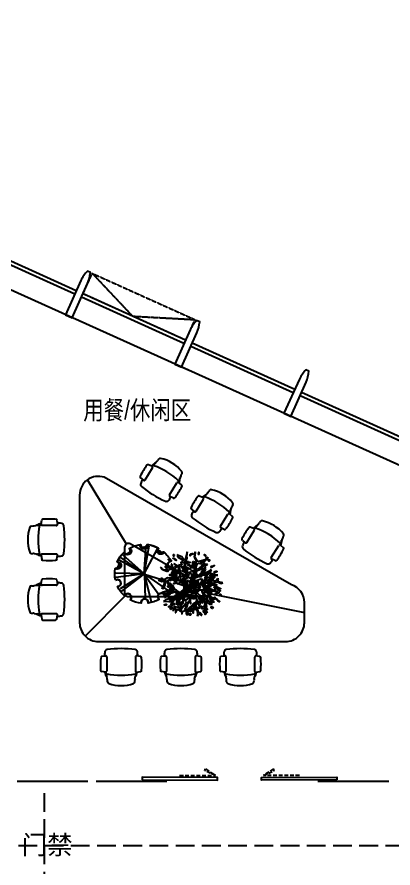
# Model space of a CAD drawing. Header units: millimetres. Extents: x 285006 to 3037698, y -2820855 to 192241.
# Drawn here: x 328587 to 333606, y 104430 to 115780 of the extents above; entities that cross this region are included whole.
import ezdxf
from ezdxf.enums import TextEntityAlignment as Align

# ---------------------------------------------------------------- set-up
doc = ezdxf.new("R2010")
doc.units = ezdxf.units.MM
doc.linetypes.add('DASH', pattern=[0.35, 0.25, -0.1])
doc.linetypes.add('DASHED', pattern=[0.75, 0.5, -0.25])
for name, color, linetype in [('0-修改', 6, 'Continuous'), ('A-OVER', 21, 'Continuous'), ('A-WALL-GLAZ', 161, 'Continuous'), ('AD-新建墙', 160, 'Continuous'), ('DOOR', 60, 'Continuous'), ('DS-GLASS', 12, 'Continuous'), ('FF-FURN', 51, 'Continuous'), ('FF-Plants', 86, 'Continuous'), ('FF-TEXT', 50, 'Continuous'), ('FF-活动家具', 51, 'Continuous')]:
    doc.layers.add(name, color=color, linetype=linetype)
doc.styles.add('ar', font='arial.ttf')
doc.styles.add('T9-L46$0$CCDI-TOG-01', font='arial.ttf')
doc.linetypes.add('ZIGZAG', pattern='A,0.0001,-0.2,[131,ltypeshp.shx,S=0.2,R=0,X=-0.2,Y=0],-0.4,[131,ltypeshp.shx,S=0.2,R=180,X=0.2,Y=0],-0.2', length=0.8001)

# ---------------------------------------------------------------- blocks, each defined once
blk = doc.blocks.new('DGXFNFNFXN')
at = {"layer": 'A-WALL-GLAZ'}
for points in [[(496232, -2951608), (494864, -2950992)], [(496211, -2951654), (494844, -2951037)], [(497690, -2952266), (496323, -2951649)], [(497670, -2952311), (496302, -2951695)], [(499128, -2952969), (497761, -2952352)], [(499149, -2952923), (497781, -2952307)], [(500587, -2953627), (499219, -2953010)], [(500608, -2953581), (499240, -2952964)]]:
    blk.add_lwpolyline(points, dxfattribs=at)
for points in [[(496179, -2951968), (496384, -2951513, 0.065698), (496421, -2951365), (496380, -2951346, 0.065698), (496293, -2951471), (496088, -2951927)], [(497638, -2952626), (497843, -2952170, 0.065698), (497880, -2952022), (497839, -2952004, 0.065698), (497752, -2952129), (497546, -2952585)], [(499096, -2953284), (499302, -2952828, 0.065698), (499338, -2952680), (499297, -2952661, 0.065698), (499211, -2952787), (499005, -2953242)]]:
    blk.add_lwpolyline(points, format="xyb", close=True, dxfattribs=at)
at = {"layer": 'A-WALL-GLAZ', "linetype": 'DASH'}
blk.add_lwpolyline([(496446, -2951376), (497814, -2951992), (497690, -2952266), (496323, -2951649)], close=True, dxfattribs=at)
blk.add_lwpolyline([(496446, -2951376), (496984, -2951947), (497814, -2951992)], dxfattribs=at)
blk = doc.blocks.new('FDBDFBDB')
at = {"layer": 'A-OVER'}
blk.add_lwpolyline([(493024, 263431), (493024, 266811, 0.294948), (492081, 268270), (469641, 278387, 0.106281), (467340, 278881), (448324, 278881, 0.414214), (445224, 275781), (445224, 266331)], format="xyb", dxfattribs=at)
blk.add_blockref('DGXFNFNFXN', (-18736, 3226838))
blk = doc.blocks.new('asdfasdfasdggaadffff')
at = {"ltscale": 0.5}
for p, q in [((2575184, 107822), (2575231, 107829)), ((2575276, 107847), (2575285, 107897)), ((2575480, 107828), (2575291, 107828)), ((2575489, 107893), (2575496, 107844)), ((2575147, 107819), (2575169, 107820)), ((2575147, 107454), (2575169, 107453)), ((2575184, 107452), (2575231, 107444)), ((2575276, 107426), (2575285, 107376)), ((2575480, 107446), (2575291, 107446)), ((2575489, 107380), (2575496, 107429))]:
    blk.add_line(p, q, dxfattribs=at)
for centre, radius, start, end in [((2575299, 107706), 148, 98.4224, 125.6091), ((2575228, 107943), 114, 271.307, 283.086), ((2576136, 107637), 900, 167.7036, 192.2964), ((2575254, 107829), 3.06, 350.0048, 84.0325), ((2575292, 107844), 15.8, 167.4355, 266.5319), ((2575300, 107894), 16.1, 87.071, 169.655), ((2575385, 106767), 1146, 85.7172, 94.2083), ((2575472, 107892), 17.8, 2.338, 92.0121), ((2575481, 107843), 15.2, 265.3859, 5.369), ((2575512, 107670), 188, 77.7865, 95.2938), ((2575543, 107817), 37.6, 12.2138, 76.2528), ((2575595, 107637), 496, 160.5138, 199.4862), ((2575148, 107798), 21, 91.2784, 169.2085), ((2575173, 107862), 41.8, 264.9223, 285.9627), ((2574097, 107637), 1495, 352.7801, 7.2199), ((2575148, 107475), 21, 190.7915, 268.7216), ((2575173, 107411), 41.8, 74.0373, 95.0777), ((2575299, 107568), 148, 234.3909, 261.5776), ((2575228, 107330), 114, 76.914, 88.693), ((2575254, 107445), 3.06, 275.9675, 9.9952), ((2575292, 107430), 15.8, 93.4681, 192.5645), ((2575300, 107379), 16.1, 190.345, 272.929), ((2575472, 107381), 17.8, 267.9879, 357.662), ((2575481, 107430), 15.2, 354.631, 94.6141), ((2575512, 107604), 188, 264.7062, 282.2135), ((2575543, 107457), 37.6, 283.7472, 347.7862), ((2575385, 108506), 1146, 265.7917, 274.2828)]:
    blk.add_arc(centre, radius, start, end, dxfattribs=at)
blk = doc.blocks.new('$plan$00004030')
for p, q in [((0, 2, 0), (263, 1022, 0)), ((0, 2, 0), (-840, 638, 0)), ((0, 10, 0), (536, 764, 0)), ((17, 16, 0), (40, 942, 0)), ((0, 2, 0), (-895, 557, 0)), ((0, 2, 0), (868, 600, 0)), ((0, 2, 0), (-1053, -20, 0)), ((0, 2, 0), (-1046, 130, 0)), ((0, 2, 0), (-921, -510, 0)), ((0, 2, 0), (-860, -606, 0)), ((0, 2, 0), (-786, -700, 0)), ((-360, 48, 0), (-685, 89, 0)), ((0, 2, 0), (183, -1036, 0)), ((0, 2, 0), (74, -1049, 0)), ((0, 2, 0), (487, -932, 0)), ((17, 10, 0), (881, 280, 0)), ((-1022, -230, 0), (-1006, -214, 0)), ((-1011, -256, 0), (-972, -216, 0)), ((-1001, -281, 0), (-945, -226, 0)), ((-990, -307, 0), (-926, -243, 0)), ((-980, -333, 0), (-907, -261, 0)), ((-969, -359, 0), (-895, -285, 0)), ((-318, -173, 0), (-605, -330, 0)), ((-959, -385, 0), (-890, -316, 0)), ((-948, -411, 0), (-885, -347, 0)), ((-646, -763, 0), (-633, -751, 0)), ((-626, -780, 0), (-599, -753, 0)), ((-606, -796, 0), (-576, -766, 0)), ((-587, -813, 0), (-556, -782, 0)), ((-567, -830, 0), (-535, -799, 0)), ((-547, -847, 0), (-523, -823, 0)), ((-528, -863, 0), (-517, -853, 0)), ((507, -884, 0), (623, -768, 0)), ((510, -845, 0), (580, -775, 0)), ((550, -878, 0), (650, -778, 0)), ((639, -824, 0), (677, -787, 0)), ((-97, -1015, 0), (-46, -964, 0)), ((-60, -1014, 0), (4, -951, 0)), ((-23, -1013, 0), (36, -955, 0)), ((15, -1013, 0), (56, -971, 0)), ((52, -1012, 0), (76, -988, 0)), ((89, -1011, 0), (95, -1005, 0))]:
    blk.add_line(p, q)
at = {"elevation": 0}
blk.add_lwpolyline([(-1067, 235, 0.100121), (-1073, -198, -1.091543), (-1005, -441, 0.100123), (-756, -795, -1.095898), (-551, -941, 0.100123), (-141, -1081, -1.133626), (104, -1088, 0.104053), (522, -957, -1.00422), (726, -813, 0.100118), (986, -467, -1.307096), (1067, -231, 0.100121), (1073, 202, -1.307086), (1000, 441, 0.100118), (751, 795, -1.307096), (551, 945, 0.100123), (141, 1085, -1.307114), (-108, 1088, 0.100121), (-522, 961, -1.307086), (-726, 817, 0.100121), (-986, 471, -1.307086), (-1067, 235, -0.67788)], format="xyb", close=True, dxfattribs=at)
blk.add_circle((0, 2, 0), 30.9)
for centre, radius, start, end in [((-605, 861, 0), 129, 199.9741, 50.3022), ((0, 2, 0), 1092, 95.7028, 118.5729), ((16, 1053, 0), 129, 163.9741, 14.3022), ((0, 2, 0), 1092, 59.7028, 82.5729), ((0, 2, 0), 1092, 131.7028, 154.5729), ((630, 843, 0), 129, 127.9741, 338.3022), ((0, 2, 0), 1092, 23.7028, 46.5729), ((-994, 342, 0), 129, 235.9741, 86.3022), ((1004, 312, 0), 129, 91.9741, 302.3022), ((0, 2, 0), 1092, 167.7028, 190.5729), ((0, 2, 0), 1092, 347.7028, 10.5729), ((-1028, -319, 0), 127, 280.9158, 113.4835), ((-1004, -308, 0), 129, 271.9741, 122.3022), ((-999, -319, 0), 127, 280.9158, 113.4835), ((-1006, -314, 0), 127, 270.6823, 106.6229), ((-978, -314, 0), 127, 270.6823, 106.6229), ((994, -338, 0), 129, 55.9741, 266.3022), ((-5, -2, 0), 1092, 203.7028, 226.5729), ((0, 2, 0), 1092, 203.7028, 226.5729), ((0, 2, 0), 1092, 311.7028, 334.5729), ((-646, -859, 0), 127, 316.9158, 149.4835), ((-630, -839, 0), 129, 307.9741, 158.3022), ((-632, -843, 0), 127, 306.6823, 142.6229), ((-618, -859, 0), 127, 316.9158, 149.4835), ((-603, -843, 0), 127, 306.6823, 142.6229), ((0, 2, 0), 1092, 239.7028, 262.5729), ((-16, -1049, 0), 129, 343.9741, 194.3022), ((-17, -1051, 0), 127, 342.6823, 178.6229), ((11, -1051, 0), 127, 342.6823, 178.6229), ((605, -857, 0), 129, 19.9741, 230.3022), ((601, -858, 0), 127, 18.6823, 214.6229), ((612, -877, 0), 127, 28.9158, 221.4835), ((630, -858, 0), 127, 18.6823, 214.6229), ((641, -877, 0), 127, 28.9158, 221.4835), ((-20, -1073, 0), 127, 352.9158, 185.4835), ((8, -1073, 0), 127, 352.9158, 185.4835), ((-5, -2, 0), 1092, 275.7028, 298.5729), ((0, 2, 0), 1092, 275.7028, 298.5729)]:
    blk.add_arc(centre, radius, start, end)
blk = doc.blocks.new('asafs')
at = {"color": 251, "linetype": 'ByBlock'}
for p, q in [((7038, 62645), (6978, 62643)), ((6978, 62643), (6981, 62571)), ((7173, 62492), (7038, 62645)), ((7389, 62736), (7319, 62585)), ((7398, 62439), (7389, 62736)), ((8369, 62662), (8273, 62588)), ((8474, 62379), (8369, 62662)), ((6552, 62096), (6451, 62160)), ((6451, 62160), (6458, 62055)), ((6458, 62055), (6710, 61932)), ((6712, 62128), (6467, 62427)), ((6467, 62427), (6593, 62118)), ((6710, 61932), (6539, 61622)), ((6593, 62118), (6552, 62096)), ((6705, 61616), (6813, 61936)), ((6813, 61936), (6712, 62128)), ((6981, 62571), (7026, 62592)), ((7026, 62592), (7178, 62391)), ((7246, 62579), (7173, 62492)), ((7178, 62391), (7267, 62474)), ((7319, 62585), (7246, 62579)), ((7267, 62474), (7386, 62046)), ((7386, 62046), (7528, 61692)), ((7492, 62019), (7398, 62439)), ((7605, 61925), (7492, 62019)), ((7851, 62060), (7605, 61925)), ((7765, 61808), (7938, 61907)), ((7889, 62291), (7819, 62241)), ((7819, 62241), (7851, 62060)), ((8250, 62251), (7889, 62291)), ((7938, 61907), (7945, 62171)), ((7945, 62171), (8260, 62125)), ((8273, 62588), (8250, 62251)), ((8260, 62125), (8474, 62379)), ((8974, 62189), (8523, 61594)), ((8821, 62569), (8802, 62272)), ((8802, 62272), (8974, 62189)), ((8812, 61580), (9031, 61938)), ((8858, 62525), (8821, 62569)), ((8842, 62345), (8858, 62525)), ((9064, 62211), (8842, 62345)), ((9031, 61938), (9320, 61918)), ((9042, 62161), (9064, 62211)), ((9145, 62062), (9042, 62161)), ((9254, 62105), (9145, 62062)), ((9404, 62357), (9254, 62105)), ((9320, 61918), (9368, 61875)), ((9368, 61875), (9416, 61897)), ((9374, 62079), (9446, 62227)), ((9487, 61972), (9374, 62079)), ((9451, 62432), (9402, 62433)), ((9402, 62433), (9404, 62357)), ((9416, 61897), (9516, 61818)), ((9446, 62227), (9451, 62432)), ((9580, 62174), (9487, 61972)), ((9516, 61818), (9654, 62147)), ((9703, 62191), (9580, 62174)), ((9654, 62147), (9728, 62145)), ((9728, 62145), (9703, 62191)), ((9880, 62085), (9726, 61871)), ((9726, 61871), (9780, 61664)), ((9818, 61861), (9926, 62038)), ((9898, 61762), (9818, 61861)), ((9948, 62063), (9880, 62085)), ((9926, 62038), (9951, 62012)), ((9951, 62012), (9948, 62063)), ((6037, 61060), (5939, 61062)), ((5939, 61062), (6240, 60838)), ((6254, 61632), (6022, 61646)), ((6022, 61646), (6199, 61413)), ((6108, 61160), (6037, 61060)), ((6332, 60890), (6108, 61160)), ((6199, 61413), (6365, 61356)), ((6367, 61562), (6254, 61632)), ((6365, 61356), (6351, 61310)), ((6351, 61310), (6844, 61066)), ((6683, 61283), (6367, 61562)), ((6539, 61622), (6683, 61283)), ((6801, 61277), (6705, 61616)), ((7186, 61402), (6801, 61277)), ((6844, 61066), (6846, 60989)), ((6962, 60987), (7137, 61084)), ((7137, 61084), (7212, 61031)), ((7528, 61692), (7186, 61402)), ((7411, 61228), (7765, 61808)), ((7662, 60855), (7411, 61228)), ((8523, 61594), (8412, 61414)), ((8412, 61414), (8570, 61251)), ((8570, 61251), (8594, 61029)), ((8728, 61061), (8724, 61160)), ((8724, 61160), (9180, 61100)), ((8820, 61063), (8728, 61061)), ((8771, 61390), (8741, 61578)), ((8741, 61578), (8764, 61556)), ((8764, 61556), (8788, 61603)), ((8989, 61469), (8771, 61390)), ((8788, 61603), (8812, 61580)), ((8852, 60967), (8820, 61063)), ((9102, 61440), (8989, 61469)), ((9456, 61103), (9102, 61440)), ((9180, 61100), (9286, 60998)), ((9682, 61412), (9456, 61103)), ((9583, 61047), (10332, 61206)), ((9780, 61664), (9682, 61412)), ((9778, 61406), (9898, 61762)), ((10325, 61351), (9778, 61406)), ((10548, 61379), (10325, 61351)), ((10332, 61206), (10548, 61379)), ((6319, 60223), (5686, 60430)), ((5686, 60430), (6227, 60210)), ((6240, 60838), (6386, 60796)), ((6724, 60911), (6332, 60890)), ((6386, 60796), (6408, 60841)), ((6408, 60841), (6651, 60810)), ((6651, 60810), (6780, 60716)), ((6846, 60989), (6724, 60911)), ((6780, 60716), (6899, 60835)), ((6899, 60835), (6924, 60809)), ((6924, 60809), (6962, 60987)), ((7212, 61031), (7188, 60981)), ((7188, 60981), (7557, 60738)), ((7557, 60738), (7608, 60511)), ((7608, 60511), (7569, 60030)), ((7743, 60815), (7662, 60855)), ((7840, 60741), (7743, 60815)), ((8435, 60737), (7840, 60741)), ((8114, 60167), (8621, 60325)), ((8594, 61029), (8435, 60737)), ((8621, 60325), (8840, 60555)), ((8820, 60740), (8852, 60967)), ((8877, 60669), (8820, 60740)), ((8840, 60555), (8863, 60533)), ((8863, 60533), (8887, 60580)), ((9174, 60806), (8877, 60669)), ((8887, 60580), (8911, 60557)), ((8911, 60557), (8935, 60608)), ((8935, 60608), (8978, 60584)), ((8978, 60584), (9129, 60654)), ((9129, 60654), (9395, 60296)), ((9242, 60775), (9174, 60806)), ((9430, 60464), (9242, 60775)), ((9286, 60998), (9418, 60826)), ((9395, 60296), (9775, 60256)), ((9418, 60826), (9487, 60826)), ((9766, 60507), (9430, 60464)), ((9487, 60826), (9516, 60871)), ((9516, 60871), (9540, 60848)), ((9540, 60848), (9583, 61047)), ((9677, 60358), (9993, 60391)), ((9701, 60311), (9677, 60358)), ((9771, 60303), (9701, 60311)), ((9985, 60516), (9766, 60507)), ((9775, 60256), (9771, 60303)), ((10054, 60552), (9985, 60516)), ((9993, 60391), (10164, 60374)), ((10082, 60743), (10054, 60552)), ((10453, 61044), (10082, 60743)), ((10138, 60400), (10678, 60528)), ((10164, 60374), (10138, 60400)), ((10183, 60696), (10423, 60921)), ((10184, 60584), (10183, 60696)), ((10502, 60636), (10184, 60584)), ((10423, 60921), (10453, 61044)), ((10770, 60590), (10502, 60636)), ((10678, 60528), (10770, 60590)), ((5218, 59688), (5020, 59655)), ((5020, 59655), (5438, 59556)), ((5513, 59550), (5218, 59688)), ((5438, 59556), (5491, 59315)), ((5874, 59599), (5513, 59550)), ((5641, 59446), (5857, 59497)), ((5857, 59497), (5995, 59427)), ((6124, 59552), (5873, 59788)), ((5873, 59788), (5874, 59599)), ((6412, 60029), (6114, 59955)), ((6114, 59955), (6117, 59913)), ((6117, 59913), (6462, 59936)), ((6319, 59086), (6124, 59552)), ((6227, 60210), (6412, 60029)), ((6507, 60035), (6319, 60223)), ((6462, 59936), (6702, 59893)), ((6871, 59993), (6507, 60035)), ((6702, 59893), (6753, 59818)), ((6753, 59818), (6712, 59663)), ((6712, 59663), (6713, 59461)), ((6796, 59541), (6912, 59897)), ((7024, 59237), (6796, 59541)), ((6912, 59897), (6871, 59993)), ((7392, 59575), (7276, 59448)), ((7396, 59726), (7392, 59575)), ((7445, 59877), (7396, 59726)), ((7569, 60030), (7445, 59877)), ((8033, 59937), (8114, 60167)), ((8138, 59821), (8033, 59937)), ((8510, 59993), (8138, 59821)), ((8660, 59874), (8510, 59993)), ((8757, 59872), (8660, 59874)), ((8943, 59790), (8757, 59872)), ((9317, 59672), (8943, 59790)), ((9507, 59378), (9317, 59672)), ((10327, 59506), (9914, 59343)), ((10440, 59939), (10327, 59506)), ((10685, 60056), (10440, 59939)), ((10457, 59480), (10465, 59576)), ((10708, 59505), (10457, 59480)), ((10465, 59576), (10553, 59880)), ((10553, 59880), (10685, 60056)), ((11020, 59385), (10708, 59505)), ((5420, 59336), (5399, 59291)), ((5399, 59291), (5517, 59271)), ((5445, 59316), (5420, 59336)), ((5469, 59335), (5445, 59316)), ((5491, 59315), (5469, 59335)), ((5517, 59271), (5641, 59446)), ((5846, 58921), (5720, 58924)), ((5720, 58924), (5775, 58878)), ((5775, 58878), (6146, 58787)), ((6186, 59015), (5846, 58921)), ((5995, 59427), (6186, 59015)), ((6146, 58787), (6216, 58762)), ((6216, 58762), (6287, 58848)), ((6437, 58838), (6223, 58580)), ((6287, 58848), (6437, 58838)), ((6778, 59320), (6319, 59086)), ((6488, 58676), (6511, 58726)), ((6511, 58726), (6610, 58699)), ((6594, 58923), (6931, 58967)), ((6610, 58699), (6594, 58923)), ((6935, 58683), (6597, 58413)), ((6713, 59461), (6778, 59320)), ((6931, 58967), (6935, 58683)), ((7005, 58536), (7031, 58738)), ((7472, 59418), (7024, 59237)), ((7031, 58738), (7093, 58816)), ((7093, 58816), (7217, 58958)), ((7217, 58958), (7335, 59088)), ((7276, 59448), (7472, 59418)), ((7335, 59088), (7443, 59138)), ((7443, 59138), (7773, 59249)), ((7773, 59249), (7725, 58896)), ((7725, 58896), (7743, 58757)), ((7743, 58757), (7742, 58425)), ((8307, 58886), (8503, 59019)), ((8349, 58606), (8307, 58886)), ((8466, 58675), (8471, 58689)), ((8471, 58689), (8469, 58705)), ((8469, 58705), (8536, 58664)), ((8503, 59019), (8948, 59430)), ((8948, 59430), (9154, 59398)), ((9154, 59398), (9326, 59148)), ((9303, 58990), (9300, 58640)), ((9326, 59148), (9303, 58990)), ((9411, 59193), (9341, 59317)), ((9341, 59317), (9558, 59295)), ((9542, 59196), (9411, 59193)), ((9425, 58934), (9542, 59196)), ((9434, 58765), (9425, 58934)), ((9702, 58422), (9434, 58765)), ((9727, 59319), (9507, 59378)), ((9558, 59295), (9603, 59316)), ((9603, 59316), (9652, 59263)), ((9652, 59263), (9630, 59214)), ((9630, 59214), (9726, 59196)), ((9726, 59196), (10195, 59159)), ((9754, 59358), (9727, 59319)), ((9914, 59343), (9754, 59358)), ((10195, 59159), (10507, 59361)), ((10507, 59361), (10732, 59187)), ((10639, 59370), (10702, 59441)), ((10773, 59235), (10639, 59370)), ((10702, 59441), (10750, 59416)), ((10732, 59187), (10773, 59235)), ((10750, 59416), (10772, 59461)), ((10772, 59461), (11020, 59385)), ((6223, 58580), (6247, 58529)), ((6247, 58529), (6488, 58676)), ((6482, 57962), (6462, 57892)), ((6462, 57892), (6899, 57926)), ((6964, 58082), (6482, 57962)), ((6597, 58413), (6626, 58323)), ((6626, 58323), (6728, 58370)), ((6728, 58370), (6883, 58539)), ((6883, 58539), (7005, 58536)), ((6899, 57926), (7002, 58098)), ((6970, 58152), (6964, 58082)), ((7182, 58402), (6970, 58152)), ((7002, 58098), (7381, 58382)), ((7552, 58555), (7182, 58402)), ((7381, 58382), (7540, 58269)), ((7540, 58269), (7381, 57804)), ((7512, 57634), (7614, 58117)), ((7742, 58425), (7552, 58555)), ((7614, 58117), (7600, 58241)), ((7600, 58241), (7805, 58157)), ((7805, 58157), (7787, 57778)), ((7841, 57921), (8117, 58417)), ((7850, 57675), (7841, 57921)), ((8117, 58417), (8282, 58247)), ((8282, 58247), (8484, 58119)), ((8392, 58310), (8349, 58606)), ((8942, 58067), (8392, 58310)), ((8446, 58655), (8457, 58664)), ((8511, 58597), (8446, 58655)), ((8574, 57992), (8456, 57842)), ((8457, 58664), (8466, 58675)), ((8458, 57764), (8604, 57909)), ((8484, 58119), (8574, 57992)), ((8587, 58564), (8511, 58597)), ((8536, 58664), (8607, 58633)), ((8668, 58537), (8587, 58564)), ((8604, 57909), (8658, 57804)), ((8607, 58633), (8679, 58600)), ((8746, 58500), (8668, 58537)), ((8679, 58600), (8747, 58551)), ((8768, 58491), (8746, 58500)), ((8747, 58551), (8765, 58544)), ((8765, 58544), (8789, 58544)), ((8792, 58487), (8768, 58491)), ((8789, 58544), (8815, 58545)), ((8817, 58490), (8792, 58487)), ((8815, 58545), (8838, 58539)), ((8839, 58497), (8817, 58490)), ((8826, 57932), (8845, 57974)), ((8947, 57771), (8826, 57932)), ((8838, 58539), (8842, 58531)), ((8842, 58505), (8839, 58497)), ((8842, 58531), (8843, 58518)), ((8843, 58518), (8842, 58505)), ((8845, 57974), (8945, 57952)), ((9140, 58207), (8942, 58067)), ((8945, 57952), (8965, 57997)), ((8965, 57997), (9141, 57947)), ((9580, 57881), (9140, 58207)), ((9141, 57947), (9155, 58103)), ((9155, 58103), (9561, 57841)), ((9300, 58640), (9578, 58425)), ((9578, 58425), (9793, 57885)), ((9801, 58348), (9702, 58422)), ((9767, 58161), (9940, 58314)), ((9830, 57908), (9767, 58161)), ((9793, 57885), (9830, 57908)), ((10040, 58401), (9801, 58348)), ((9940, 58314), (10417, 58072)), ((10186, 58592), (10040, 58401)), ((10161, 58462), (10256, 58499)), ((10417, 58072), (10161, 58462)), ((10663, 58398), (10186, 58592)), ((10256, 58499), (10650, 58388)), ((10650, 58388), (10697, 58266)), ((10830, 58190), (10663, 58398)), ((10697, 58266), (10830, 58190)), ((6690, 57630), (6378, 57345)), ((6378, 57345), (6401, 57275)), ((6401, 57275), (6594, 57372)), ((6594, 57372), (6668, 57489)), ((6668, 57489), (7123, 57625)), ((6968, 57780), (6690, 57630)), ((7117, 57840), (6968, 57780)), ((7381, 57804), (7117, 57840)), ((7123, 57625), (7363, 57677)), ((7363, 57677), (7642, 57239)), ((7697, 57242), (7512, 57634)), ((7642, 57239), (7577, 56886)), ((7589, 56736), (7697, 57242)), ((7787, 57778), (7768, 57607)), ((7768, 57607), (7850, 57675)), ((8456, 57842), (8226, 57782)), ((8226, 57782), (8239, 57655)), ((8239, 57655), (8458, 57764)), ((8372, 57136), (8357, 56996)), ((8400, 57496), (8358, 57356)), ((8358, 57356), (8372, 57136)), ((8364, 56741), (8479, 57270)), ((8658, 57804), (8400, 57496)), ((8479, 57270), (8563, 57546)), ((8563, 57546), (8667, 57503)), ((8667, 57503), (8843, 57227)), ((8775, 57482), (8780, 57773)), ((9247, 57204), (8775, 57482)), ((8780, 57773), (8848, 57771)), ((8843, 57227), (9105, 57133)), ((8848, 57771), (8896, 57710)), ((8896, 57710), (8926, 57723)), ((8926, 57723), (8947, 57771)), ((9105, 57133), (9242, 56990)), ((9242, 56990), (9247, 57204)), ((9561, 57841), (9580, 57881)), ((7577, 56886), (7589, 56736)), ((8357, 56996), (8347, 56842)), ((8347, 56842), (8364, 56741))]:
    blk.add_line(p, q, dxfattribs=at)
at = {"color": 251, "linetype": 'ByBlock', "flags": 128}
for points in [[(8019, 62572), (8020, 62601), (8027, 62630), (8041, 62653), (8066, 62666), (8079, 62668), (8092, 62666), (8104, 62662), (8132, 62644), (8151, 62635), (8168, 62625), (8181, 62611), (8186, 62598), (8188, 62584), (8187, 62569), (8183, 62556), (8168, 62538), (8148, 62526), (8127, 62514), (8110, 62497), (8101, 62482), (8091, 62469), (8079, 62459), (8065, 62452), (8053, 62453), (8043, 62461), (8036, 62473), (8033, 62482), (8029, 62505), (8024, 62527), (8020, 62549), (8019, 62572)], [(6068, 61865), (6009, 61877), (5958, 61912), (5932, 61962), (5944, 62015), (5972, 62032), (6007, 62025), (6046, 62007), (6081, 61987), (6101, 61968), (6113, 61940), (6116, 61908), (6109, 61878), (6100, 61877), (6086, 61878)], [(6820, 62212), (6809, 62186), (6802, 62174), (6792, 62164), (6759, 62271), (6706, 62367), (6647, 62459), (6599, 62556), (6601, 62571), (6628, 62556), (6662, 62546), (6683, 62575), (6671, 62565), (6662, 62554), (6658, 62541), (6662, 62525), (6717, 62450), (6782, 62380), (6825, 62303), (6820, 62212)], [(8483, 61817), (8496, 61762), (8492, 61736), (8466, 61716), (8446, 61790), (8419, 61865), (8404, 61931), (8424, 61979), (8459, 61984), (8475, 61941), (8480, 61876), (8483, 61817)], [(10052, 61810), (10030, 61804), (10006, 61804), (9956, 61808), (9980, 61836), (10002, 61867), (10024, 61890), (10051, 61898), (10074, 61885), (10083, 61859), (10076, 61831), (10052, 61810)], [(5366, 61403), (5487, 61327), (5586, 61226), (5688, 61128), (5815, 61059), (5817, 61054), (5818, 61042), (5818, 61013), (5802, 61015), (5789, 61011), (5778, 61001), (5769, 60989), (5664, 61097), (5557, 61201), (5443, 61298), (5319, 61383), (5344, 61397), (5356, 61403), (5366, 61403)], [(5859, 61400), (5856, 61406), (5855, 61418), (5856, 61446), (5934, 61428), (6006, 61396), (6070, 61350), (6127, 61285), (6131, 61269), (6127, 61254), (6117, 61244), (6108, 61242), (6044, 61277), (5984, 61319), (5924, 61362), (5859, 61400)], [(10280, 61654), (10277, 61678), (10290, 61702), (10311, 61718), (10333, 61720), (10368, 61715), (10402, 61717), (10436, 61718), (10468, 61706), (10471, 61701), (10472, 61691), (10471, 61681), (10468, 61673), (10442, 61655), (10412, 61646), (10381, 61636), (10352, 61621), (10334, 61616), (10313, 61623), (10294, 61637), (10280, 61654)], [(5262, 60746), (5275, 60735), (5286, 60723), (5290, 60710), (5285, 60697), (5276, 60693), (5264, 60691), (5251, 60693), (5240, 60698), (5218, 60720), (5200, 60746), (5191, 60772), (5195, 60793), (5210, 60799), (5225, 60786), (5243, 60764), (5262, 60746)], [(5459, 60298), (5555, 60188), (5649, 60075), (5738, 59959), (5823, 59840), (5794, 59836), (5767, 59845), (5746, 59860), (5733, 59874), (5626, 59989), (5500, 60055), (5365, 60103), (5230, 60165), (5210, 60183), (5230, 60187), (5255, 60191), (5251, 60211), (5296, 60206), (5340, 60195), (5382, 60179), (5425, 60161), (5435, 60163), (5444, 60173), (5449, 60188), (5445, 60205), (5405, 60262), (5354, 60307), (5299, 60347), (5246, 60389), (5315, 60408), (5373, 60386), (5420, 60343), (5459, 60298)], [(5489, 60558), (5458, 60540), (5428, 60531), (5398, 60531), (5365, 60540), (5399, 60578), (5437, 60605), (5482, 60617), (5534, 60612), (5533, 60595), (5538, 60582), (5548, 60570), (5560, 60560), (5522, 60564), (5504, 60563), (5489, 60558)], [(6718, 60227), (6696, 60227), (6674, 60228), (6657, 60235), (6650, 60254), (6639, 60296), (6615, 60327), (6588, 60353), (6567, 60383), (6605, 60385), (6623, 60384), (6638, 60378), (6667, 60346), (6686, 60308), (6701, 60267), (6718, 60227)], [(6771, 60072), (6749, 60095), (6741, 60122), (6743, 60149), (6750, 60172), (6758, 60178), (6770, 60173), (6783, 60162), (6792, 60148), (6795, 60127), (6790, 60108), (6781, 60090), (6771, 60072)], [(9785, 59998), (9777, 59997), (9772, 59993), (9762, 59983), (9739, 59954), (9721, 59919), (9700, 59896), (9670, 59900), (9650, 59927), (9647, 59964), (9657, 60003), (9676, 60036), (9694, 60052), (9716, 60061), (9740, 60065), (9764, 60060), (9778, 60049), (9787, 60032), (9794, 60014), (9803, 59997)], [(10010, 59689), (9980, 59711), (9943, 59720), (9909, 59734), (9885, 59769), (9884, 59787), (9889, 59802), (9898, 59812), (9906, 59813), (9947, 59795), (9993, 59772), (10021, 59739), (10010, 59689)], [(10733, 60106), (10683, 60113), (10632, 60118), (10592, 60129), (10579, 60158), (10601, 60190), (10644, 60181), (10693, 60147), (10733, 60106)], [(5804, 58594), (5738, 58571), (5673, 58560), (5607, 58561), (5537, 58571), (5591, 58615), (5649, 58653), (5710, 58680), (5778, 58687), (5792, 58682), (5806, 58671), (5818, 58656), (5825, 58640), (5825, 58627), (5820, 58614), (5813, 58601), (5804, 58594)], [(6132, 58174), (6126, 58147), (6094, 58102), (6088, 58073), (6010, 58087), (5939, 58064), (5869, 58035), (5795, 58029), (5873, 58079), (5954, 58123), (6034, 58169), (6108, 58226), (6123, 58200), (6128, 58187), (6132, 58174)], [(6251, 57534), (6259, 57582), (6285, 57609), (6323, 57614), (6364, 57600), (6374, 57582), (6365, 57560), (6352, 57533), (6347, 57506), (6334, 57521), (6328, 57527), (6322, 57529), (6309, 57524), (6300, 57513), (6296, 57499), (6298, 57481), (6274, 57483), (6260, 57496), (6254, 57515), (6251, 57534)], [(6724, 57037), (6726, 57025), (6727, 57012), (6727, 56987), (6697, 57008), (6672, 57034), (6651, 57064), (6632, 57095), (6625, 57122), (6629, 57153), (6633, 57186), (6623, 57219), (6680, 57132), (6705, 57087), (6724, 57037)], [(8070, 57082), (8057, 56985), (8005, 56939), (7925, 56922), (7829, 56909), (7828, 56960), (7848, 56960), (7869, 56959), (7887, 56952), (7902, 56933), (7948, 56979), (7987, 57032), (8024, 57085), (8068, 57133), (8069, 57108), (8070, 57082)], [(9638, 57329), (9579, 57339), (9542, 57387), (9502, 57436), (9436, 57449), (9412, 57460), (9383, 57491), (9364, 57524), (9370, 57545), (9442, 57539), (9506, 57483), (9574, 57415), (9660, 57370), (9664, 57363), (9660, 57350), (9651, 57337), (9638, 57329)], [(9527, 57101), (9537, 57056), (9546, 57036), (9561, 57020), (9592, 57011), (9622, 57019), (9648, 57039), (9665, 57067), (9667, 57092), (9656, 57112), (9636, 57127), (9611, 57138), (9593, 57138), (9578, 57131), (9563, 57123), (9545, 57120)], [(10104, 57420), (10046, 57471), (9976, 57491), (9904, 57504), (9838, 57536), (9828, 57554), (9824, 57580), (9827, 57606), (9835, 57622), (9861, 57625), (9883, 57605), (9905, 57576), (9930, 57553), (9945, 57551), (9958, 57557), (9969, 57566), (9979, 57571), (10020, 57560), (10055, 57531), (10088, 57496), (10127, 57471), (10104, 57420)], [(7304, 56978), (7276, 56979), (7248, 56972), (7227, 56957), (7221, 56935), (7232, 56884), (7236, 56858), (7239, 56831), (7245, 56818), (7257, 56809), (7274, 56804), (7290, 56805), (7298, 56810), (7303, 56818), (7305, 56836), (7304, 56863), (7300, 56890), (7300, 56917), (7315, 56940), (7320, 56950), (7318, 56962), (7312, 56973), (7304, 56978)]]:
    blk.add_lwpolyline(points, dxfattribs=at)
at = {"flags": 128}
for points in [[(6339, 59365), (6376, 59348), (6500, 59442), (6533, 59427), (6517, 59347), (6552, 59331), (6515, 59192), (6636, 59179), (6438, 58858), (6469, 58843), (6717, 59189), (6606, 59348), (6788, 59783), (7017, 59814), (7234, 59844), (7339, 59686), (7663, 59328), (7640, 59164), (7448, 59031), (7326, 59050), (7054, 59057), (6891, 58838), (6475, 58674), (6493, 58643), (6689, 58691), (6809, 58551), (6627, 58174), (6926, 58374), (6956, 58298), (6875, 57985), (6781, 57950), (6723, 57844), (6883, 57975), (7027, 58352), (6878, 58471), (6834, 58662), (6890, 58740), (7153, 58949), (7284, 58954), (7489, 58858), (7485, 58962), (7580, 59016), (7565, 58844), (7582, 58808), (7542, 58770), (7503, 58787), (7491, 58711), (7468, 58339), (7628, 58088), (7496, 57911), (7533, 57878), (7636, 57983), (7692, 57932), (7673, 57894), (7709, 57876), (7652, 57679), (7741, 57926), (7719, 58127), (7794, 58119), (8031, 58045), (8168, 57938), (8075, 58135), (7738, 58230), (7607, 58560), (7616, 58687), (7586, 58709), (7629, 58884), (7855, 59031), (7942, 59328), (8003, 59474), (8004, 59552), (8094, 59669), (7956, 59968), (8045, 60050), (8225, 59982), (8353, 59577), (8534, 59400), (8517, 59382), (8554, 59363), (8536, 59344), (8576, 59325), (8558, 59290), (8614, 59169), (8340, 58962), (8313, 58660), (8349, 58662), (8355, 58718), (8391, 58736), (8421, 58485), (8409, 58349), (8429, 58369), (8534, 57939), (8583, 57865), (8616, 58077), (8572, 58330), (8659, 58330), (8836, 58136), (8932, 58112), (8694, 58410), (8546, 58435), (8517, 58490), (8507, 58664), (8471, 58932), (8709, 59078), (8732, 59132), (8622, 59370), (8677, 59414), (8853, 59386), (8927, 59410), (8925, 59484), (9001, 59485), (8960, 59124), (8883, 59040), (8751, 58937), (8752, 58882), (8787, 58859), (8770, 58840), (8924, 58804), (9056, 58205), (9193, 58032), (9168, 58210), (9205, 58644), (9482, 58544), (9558, 58607), (9697, 58519), (9677, 58499), (9716, 58501), (9733, 58555), (9564, 58680), (9405, 58640), (9208, 58720), (8966, 58904), (9223, 59182), (9245, 59271), (9181, 59446), (9326, 59467), (9309, 59449), (9346, 59430), (9328, 59411), (9608, 59233), (9597, 59003), (9563, 58965), (9581, 58927), (9521, 58848), (9778, 58734), (9777, 58676), (9813, 58695), (9798, 58793), (9640, 58869), (9722, 58957), (9837, 58899), (9997, 58892), (9997, 58931), (9938, 58930), (9741, 59053), (9706, 59140), (9782, 59221), (9820, 59203), (9922, 59378), (10061, 59363), (10095, 59392), (9865, 59411), (9802, 59274), (9336, 59641), (9195, 59731), (9070, 59607), (8898, 59591), (8670, 59720), (8667, 60194), (8722, 60270), (8753, 60334), (9039, 60530), (9493, 60241), (9571, 60103), (9777, 60094), (9744, 59843), (9944, 59670), (10162, 59751), (10103, 59828), (9842, 59850), (9869, 60137), (9829, 60193), (9689, 60170), (9582, 60367), (9653, 60456), (9978, 60526), (10208, 60530), (10090, 60587), (10084, 60646), (10016, 60705), (10133, 60810), (10131, 60858), (10075, 60856), (10092, 60821), (9938, 60702), (10003, 60630), (9673, 60540), (9400, 60432), (9172, 60707), (9070, 61015), (9332, 61087), (9581, 60998), (9729, 61075), (9957, 61267), (9719, 61170), (9702, 61203), (9751, 61283), (9669, 61278), (9577, 61079), (9335, 61219), (9074, 61109), (9286, 61357), (9339, 61446), (9347, 61630), (9168, 61492), (9126, 61360), (9091, 61372), (8907, 60983), (8847, 60982), (8785, 61080), (8764, 61393), (8971, 61568), (8893, 61625), (8893, 61703), (8723, 61466), (8692, 61351), (8727, 61333), (8706, 61139), (8635, 61037), (8728, 60942), (8708, 60922), (8847, 60890), (8924, 60750), (8884, 60691), (8845, 60710), (8661, 60419), (8486, 60381), (8112, 60418), (7992, 60519), (7874, 60559), (7757, 60564), (7657, 60658), (7636, 60502), (7491, 60861), (7723, 61039), (8001, 60942), (8076, 60974), (8103, 61263), (8247, 61410), (8400, 61912), (8236, 61484), (8098, 61339), (8037, 61577), (8005, 61575), (8026, 61300), (7996, 61110), (7938, 61070), (7818, 61104), (7661, 61106), (7552, 61055), (7365, 61424), (7725, 61574), (7904, 61770), (7758, 61772), (7716, 62059), (7819, 62293), (7791, 62451), (7720, 62119), (7534, 62080), (7549, 62097), (7533, 62117), (7549, 62136), (7513, 62153), (7499, 62059), (7637, 61959), (7679, 61787), (7626, 61678), (7309, 61530), (7232, 61802), (7233, 61902), (7198, 61859), (7131, 61565), (7113, 61509), (7181, 61452), (7175, 61333), (6972, 61506), (6932, 61487), (7049, 61294), (7089, 61275), (7068, 61197), (7242, 61207), (7280, 60938), (7060, 60938), (6847, 61211), (6777, 61188), (6815, 61107), (6948, 60981), (6947, 60884), (7104, 60861), (7165, 60811), (7277, 60710), (7379, 60615), (7419, 60529), (7509, 60265), (7234, 60307), (7127, 60294), (6870, 60299), (6968, 60449), (6845, 60745), (6649, 60917), (6594, 60922), (6496, 61307), (6441, 61324), (6473, 60976), (6607, 60892), (6832, 60587), (6746, 60462), (6384, 60593), (6409, 60803), (6360, 60923), (6241, 61146), (6016, 61397), (5962, 61379), (6040, 61225), (6131, 61165), (6242, 60801), (6285, 60610), (5949, 60392), (5674, 60448), (5558, 60441), (5952, 60348), (6253, 60492), (6629, 60405), (6725, 60414), (6663, 60252), (6368, 60271), (6235, 60288), (6289, 60222), (6480, 60226), (6868, 60001), (6737, 59871), (6641, 59712), (6544, 59642), (6426, 59738), (6377, 59922), (6278, 59912), (6366, 59737), (6479, 59619), (6399, 59578), (6157, 59786), (6048, 59822), (5878, 59813), (5769, 59827), (5649, 59837), (5571, 59824), (5983, 59726), (6197, 59656), (6166, 59573), (5954, 59437), (5884, 59230), (5775, 59123), (5941, 59116), (6150, 59488), (6376, 59480), (6376, 59427), (6329, 59389)], [(7622, 59695), (7566, 59711), (7553, 59715), (7548, 59721), (7543, 59726), (7505, 59753), (7494, 59764), (7486, 59777), (7475, 59798), (7460, 59816), (7442, 59832), (7424, 59847), (7419, 59853), (7405, 59874), (7402, 59880), (7399, 59901), (7355, 59918), (7260, 59945), (7167, 59971), (7125, 59988), (7125, 60014), (7124, 60041), (7129, 60065), (7147, 60083), (7158, 60091), (7167, 60100), (7173, 60110), (7179, 60121), (7228, 60126), (7331, 60122), (7435, 60115), (7489, 60115), (7556, 60154), (7597, 60198), (7632, 60248), (7680, 60307), (7697, 60335), (7714, 60373), (7734, 60408), (7757, 60426), (7774, 60426), (7809, 60422), (7826, 60422), (7882, 60426), (7927, 60417), (7969, 60395), (8018, 60362), (8049, 60342), (8084, 60322), (8120, 60304), (8156, 60292), (8188, 60287), (8222, 60284), (8256, 60281), (8288, 60278), (8313, 60277), (8338, 60280), (8362, 60281), (8415, 60271), (8447, 60273), (8479, 60276), (8512, 60274), (8520, 60271), (8527, 60266), (8533, 60260), (8536, 60251), (8536, 60222), (8529, 60195), (8519, 60168), (8514, 60139), (8510, 60127), (8504, 60115), (8497, 60103), (8492, 60090), (8481, 60022), (8491, 59958), (8519, 59897), (8559, 59839), (8564, 59827), (8567, 59811), (8568, 59793), (8570, 59775), (8577, 59739), (8584, 59703), (8594, 59669), (8606, 59636), (8629, 59604), (8661, 59576), (8694, 59550), (8723, 59518), (8675, 59514), (8625, 59516), (8577, 59525), (8534, 59542), (8495, 59575), (8468, 59621), (8448, 59672), (8430, 59722), (8414, 59780), (8408, 59842), (8411, 59904), (8426, 60002), (8426, 60039), (8418, 60073), (8395, 60095), (8377, 60100), (8357, 60100), (8336, 60093), (8318, 60077), (8309, 60073), (8296, 60077), (8283, 60087), (8275, 60098), (8269, 60116), (8261, 60133), (8250, 60144), (8234, 60148), (8193, 60151), (8155, 60160), (8116, 60169), (8076, 60171), (8071, 60168), (8065, 60163), (8059, 60159), (8053, 60160), (8024, 60191), (7993, 60220), (7959, 60238), (7920, 60235), (7912, 60226), (7905, 60192), (7896, 60178), (7882, 60172), (7867, 60171), (7834, 60174), (7828, 60174), (7823, 60172), (7818, 60169), (7816, 60165), (7796, 60128), (7764, 60107), (7725, 60095), (7685, 60086), (7664, 60075), (7648, 60059), (7640, 60039), (7642, 60019), (7664, 59998), (7695, 59983), (7718, 59965), (7718, 59938), (7708, 59925), (7694, 59912), (7661, 59888), (7656, 59878), (7655, 59865), (7659, 59851), (7665, 59841), (7685, 59830), (7707, 59824), (7756, 59817), (7777, 59811), (7797, 59802), (7816, 59792), (7836, 59784), (7847, 59782), (7859, 59781), (7870, 59779), (7876, 59775), (7886, 59757), (7891, 59736), (7890, 59715), (7878, 59686), (7877, 59677), (7879, 59669), (7884, 59660), (7871, 59653), (7861, 59645), (7854, 59634), (7850, 59621), (7849, 59587), (7853, 59553), (7854, 59519), (7850, 59485), (7842, 59456), (7837, 59437), (7834, 59419), (7830, 59390), (7826, 59379), (7819, 59369), (7811, 59360), (7803, 59350), (7802, 59346), (7802, 59336), (7801, 59332), (7794, 59325), (7786, 59318), (7778, 59314), (7771, 59311), (7757, 59312), (7750, 59324), (7747, 59340), (7745, 59355), (7741, 59370), (7730, 59413), (7724, 59438), (7722, 59450), (7722, 59462), (7725, 59496), (7727, 59510), (7721, 59521), (7700, 59548), (7682, 59585), (7672, 59624), (7660, 59661), (7636, 59691)]]:
    blk.add_lwpolyline(points, close=True, dxfattribs=at)
for points in [[(6656, 61583), (6635, 61588), (6599, 61614), (6577, 61620), (6587, 61681), (6569, 61738), (6545, 61794), (6540, 61853), (6579, 61790), (6614, 61725), (6651, 61661), (6696, 61602), (6676, 61590), (6666, 61586), (6656, 61583)], [(6978, 61839), (6959, 61892), (6950, 61944), (6950, 61996), (6957, 62052), (6991, 62008), (7022, 61962), (7044, 61913), (7050, 61859), (7046, 61848), (7038, 61837), (7026, 61828), (7014, 61822), (7004, 61822), (6993, 61826), (6984, 61832), (6978, 61839)], [(8295, 62094), (8211, 62018), (8125, 61946), (8036, 61876), (7944, 61810), (7941, 61833), (7947, 61854), (7959, 61871), (7969, 61881), (8057, 61965), (8107, 62064), (8143, 62171), (8189, 62278), (8203, 62293), (8206, 62277), (8210, 62257), (8225, 62261), (8222, 62225), (8214, 62190), (8202, 62156), (8189, 62122), (8190, 62115), (8198, 62107), (8210, 62103), (8223, 62106), (8267, 62138), (8301, 62177), (8331, 62221), (8363, 62262), (8379, 62207), (8363, 62162), (8329, 62125), (8295, 62094)], [(8497, 62067), (8483, 62092), (8476, 62116), (8475, 62140), (8481, 62166), (8512, 62139), (8533, 62107), (8542, 62072), (8540, 62030), (8527, 62031), (8516, 62027), (8507, 62020), (8500, 62010), (8502, 62041), (8501, 62055), (8497, 62067)], [(8640, 62246), (8632, 62235), (8623, 62227), (8613, 62224), (8603, 62228), (8599, 62235), (8598, 62244), (8599, 62255), (8603, 62263), (8620, 62281), (8640, 62295), (8659, 62302), (8676, 62298), (8681, 62286), (8671, 62274), (8654, 62261), (8640, 62246)], [(9150, 62155), (9093, 62060), (9016, 61982), (8941, 61902), (8890, 61802), (8885, 61800), (8876, 61800), (8854, 61800), (8855, 61813), (8852, 61823), (8844, 61832), (8835, 61839), (8917, 61921), (8997, 62006), (9070, 62095), (9134, 62193), (9146, 62172), (9150, 62163), (9150, 62155)], [(5782, 61126), (5772, 61124), (5762, 61124), (5742, 61124), (5758, 61148), (5779, 61167), (5802, 61183), (5825, 61198), (5846, 61203), (5870, 61199), (5896, 61196), (5921, 61204), (5854, 61159), (5820, 61140), (5782, 61126)], [(6161, 61496), (6199, 61489), (6220, 61468), (6224, 61438), (6213, 61405), (6200, 61398), (6182, 61405), (6162, 61416), (6141, 61420), (6152, 61430), (6156, 61435), (6158, 61440), (6154, 61450), (6146, 61457), (6135, 61460), (6121, 61459), (6122, 61478), (6132, 61489), (6146, 61494), (6161, 61496)], [(8136, 61053), (8153, 61070), (8174, 61076), (8195, 61074), (8213, 61068), (8217, 61062), (8214, 61052), (8205, 61042), (8194, 61035), (8178, 61033), (8163, 61037), (8149, 61044), (8136, 61053)], [(8255, 61093), (8254, 61110), (8255, 61128), (8260, 61142), (8275, 61147), (8308, 61155), (8331, 61173), (8351, 61195), (8374, 61211), (8376, 61181), (8375, 61167), (8371, 61155), (8347, 61132), (8317, 61118), (8285, 61106), (8255, 61093)], [(9154, 61763), (9159, 61765), (9168, 61766), (9190, 61765), (9177, 61703), (9153, 61646), (9118, 61595), (9068, 61551), (9056, 61548), (9044, 61551), (9036, 61559), (9035, 61567), (9061, 61617), (9093, 61664), (9126, 61711), (9154, 61763)], [(9518, 61591), (9526, 61638), (9552, 61678), (9591, 61698), (9632, 61688), (9646, 61666), (9641, 61638), (9627, 61607), (9612, 61579), (9598, 61564), (9576, 61555), (9551, 61553), (9528, 61558), (9527, 61565), (9527, 61576)], [(9795, 60989), (9774, 60997), (9765, 61003), (9757, 61012), (9841, 61036), (9914, 61078), (9985, 61123), (10059, 61161), (10071, 61158), (10060, 61137), (10052, 61111), (10075, 61093), (10067, 61103), (10058, 61110), (10048, 61114), (10036, 61111), (9979, 61067), (9925, 61017), (9866, 60983), (9795, 60989)], [(5743, 60665), (5743, 60687), (5737, 60710), (5725, 60726), (5708, 60731), (5669, 60723), (5648, 60720), (5628, 60718), (5618, 60713), (5611, 60704), (5607, 60691), (5608, 60677), (5612, 60671), (5619, 60668), (5633, 60665), (5653, 60666), (5675, 60669), (5695, 60668), (5713, 60656), (5721, 60653), (5730, 60654), (5738, 60658), (5743, 60665)], [(5832, 60054), (5757, 60065), (5721, 60107), (5706, 60171), (5695, 60247), (5735, 60248), (5735, 60232), (5735, 60215), (5729, 60201), (5715, 60189), (5751, 60152), (5792, 60121), (5834, 60090), (5872, 60055), (5852, 60055), (5832, 60054)], [(6939, 59499), (6967, 59561), (6987, 59625), (7012, 59685), (7056, 59736), (7063, 59727), (7072, 59720), (7082, 59716), (7095, 59717), (7064, 59665), (7041, 59608), (7016, 59552), (6979, 59498), (6974, 59483), (6974, 59464), (6975, 59444), (6971, 59426), (6965, 59423), (6954, 59422), (6944, 59423), (6938, 59425), (6932, 59443), (6930, 59463), (6933, 59482), (6939, 59499)], [(9508, 59670), (9466, 59660), (9445, 59663), (9430, 59684), (9487, 59699), (9545, 59720), (9596, 59731), (9633, 59715), (9637, 59687), (9604, 59674), (9554, 59671), (9508, 59670)], [(10088, 60031), (10111, 60029), (10133, 60023), (10151, 60012), (10162, 59991), (10163, 59981), (10162, 59971), (10159, 59962), (10145, 59940), (10138, 59925), (10131, 59911), (10120, 59901), (10110, 59897), (10099, 59896), (10088, 59897), (10078, 59900), (10064, 59912), (10054, 59928), (10044, 59945), (10031, 59958), (10019, 59966), (10009, 59975), (10002, 59984), (9996, 59995), (9996, 60005), (10003, 60013), (10011, 60018), (10019, 60021), (10036, 60023), (10053, 60027), (10070, 60030), (10088, 60031)], [(5864, 58894), (5829, 58886), (5813, 58880), (5802, 58868), (5795, 58844), (5801, 58819), (5817, 58799), (5839, 58784), (5858, 58783), (5874, 58791), (5886, 58807), (5893, 58827), (5894, 58841), (5888, 58853), (5881, 58865), (5879, 58880)], [(6042, 58804), (6049, 58850), (6086, 58879), (6123, 58910), (6132, 58962), (6141, 58981), (6164, 59004), (6190, 59019), (6206, 59014), (6202, 58957), (6160, 58907), (6108, 58853), (6074, 58785), (6068, 58782), (6059, 58785), (6048, 58793), (6042, 58804)], [(8113, 58655), (8112, 58661), (8109, 58666), (8101, 58673), (8079, 58692), (8051, 58707), (8033, 58724), (8036, 58748), (8056, 58763), (8085, 58766), (8115, 58757), (8141, 58741), (8154, 58726), (8161, 58709), (8164, 58690), (8161, 58671), (8152, 58660), (8140, 58653), (8126, 58647), (8113, 58641)], [(6118, 58431), (6157, 58477), (6171, 58532), (6181, 58589), (6205, 58642), (6218, 58649), (6239, 58652), (6259, 58650), (6272, 58643), (6274, 58622), (6259, 58605), (6236, 58588), (6219, 58568), (6218, 58556), (6223, 58546), (6229, 58537), (6233, 58529), (6226, 58496), (6203, 58469), (6177, 58443), (6157, 58412), (6118, 58431)], [(7876, 58480), (7892, 58504), (7899, 58533), (7910, 58560), (7936, 58578), (7951, 58579), (7963, 58574), (7970, 58567), (7971, 58561), (7958, 58528), (7940, 58492), (7915, 58470), (7876, 58480)], [(8208, 57899), (8213, 57939), (8216, 57980), (8224, 58012), (8246, 58022), (8272, 58004), (8265, 57969), (8239, 57931), (8208, 57899)], [(9403, 58241), (9422, 58244), (9440, 58233), (9453, 58217), (9455, 58199), (9451, 58171), (9453, 58144), (9454, 58117), (9446, 58092), (9441, 58089), (9434, 58088), (9426, 58089), (9420, 58092), (9406, 58113), (9398, 58137), (9390, 58161), (9378, 58185), (9374, 58199), (9379, 58216), (9390, 58231), (9403, 58241)], [(9521, 58421), (9517, 58439), (9516, 58458), (9518, 58498), (9541, 58479), (9565, 58461), (9583, 58442), (9589, 58421), (9579, 58403), (9560, 58396), (9538, 58402), (9521, 58421)], [(7131, 57846), (7101, 57810), (7084, 57769), (7075, 57723), (7067, 57676), (7059, 57659), (7044, 57647), (7026, 57643), (7008, 57652), (6996, 57675), (7001, 57699), (7016, 57723), (7034, 57745), (7037, 57755), (7035, 57767), (7029, 57779), (7018, 57789), (7015, 57794), (7017, 57801), (7024, 57815), (7030, 57825), (7039, 57833), (7049, 57841), (7059, 57849), (7073, 57858), (7106, 57871), (7122, 57880), (7122, 57841), (7131, 57846)], [(8072, 57743), (8074, 57752), (8082, 57759), (8094, 57763), (8107, 57761), (8122, 57751), (8127, 57737), (8127, 57720), (8127, 57704), (8111, 57704), (8095, 57701), (8081, 57710), (8072, 57743)]]:
    blk.add_lwpolyline(points, dxfattribs=at)
blk.add_lwpolyline([(7234, 62075), (7233, 61902), (7246, 61918)], close=True)
at = {"color": 251, "linetype": 'ByBlock', "flags": 128}
blk.add_lwpolyline([(8487, 59385), (8468, 59313), (8463, 59296), (8455, 59290), (8449, 59282), (8416, 59234), (8403, 59220), (8386, 59211), (8360, 59197), (8339, 59177), (8319, 59155), (8299, 59132), (8292, 59125), (8266, 59107), (8258, 59103), (8232, 59100), (8212, 59043), (8180, 58922), (8148, 58802), (8128, 58749), (8096, 58749), (8062, 58748), (8031, 58756), (8008, 58779), (7999, 58793), (7987, 58805), (7974, 58813), (7960, 58820), (7953, 58885), (7956, 59017), (7963, 59151), (7962, 59221), (7912, 59307), (7856, 59361), (7791, 59407), (7716, 59470), (7681, 59493), (7633, 59516), (7589, 59542), (7566, 59572), (7565, 59595), (7569, 59639), (7569, 59661), (7564, 59734), (7574, 59791), (7600, 59845), (7641, 59907), (7666, 59947), (7691, 59992), (7712, 60039), (7726, 60084), (7733, 60125), (7736, 60169), (7738, 60213), (7742, 60255), (7742, 60286), (7739, 60318), (7737, 60350), (7748, 60419), (7745, 60459), (7741, 60501), (7743, 60543), (7746, 60553), (7752, 60563), (7760, 60570), (7771, 60574), (7807, 60573), (7842, 60563), (7876, 60551), (7912, 60543), (7927, 60539), (7943, 60530), (7958, 60521), (7974, 60514), (8059, 60499), (8140, 60511), (8216, 60545), (8288, 60595), (8304, 60603), (8324, 60605), (8346, 60606), (8368, 60609), (8414, 60617), (8459, 60626), (8501, 60637), (8542, 60652), (8583, 60681), (8617, 60722), (8649, 60765), (8688, 60802), (8695, 60739), (8694, 60675), (8683, 60614), (8662, 60558), (8621, 60509), (8565, 60475), (8501, 60450), (8437, 60427), (8365, 60407), (8288, 60401), (8209, 60406), (8086, 60427), (8039, 60428), (7997, 60418), (7970, 60389), (7964, 60366), (7964, 60339), (7973, 60313), (7994, 60290), (7999, 60277), (7994, 60261), (7982, 60245), (7968, 60235), (7945, 60227), (7925, 60217), (7910, 60203), (7906, 60183), (7903, 60130), (7892, 60080), (7882, 60031), (7881, 59979), (7884, 59972), (7891, 59964), (7896, 59956), (7894, 59949), (7856, 59912), (7821, 59873), (7799, 59829), (7803, 59779), (7815, 59769), (7857, 59759), (7874, 59747), (7883, 59729), (7884, 59709), (7880, 59666), (7881, 59660), (7884, 59652), (7888, 59646), (7892, 59643), (7940, 59617), (7967, 59575), (7982, 59524), (7995, 59473), (8008, 59446), (8029, 59425), (8054, 59414), (8080, 59416), (8106, 59444), (8124, 59484), (8145, 59513), (8180, 59513), (8197, 59500), (8213, 59481), (8244, 59438), (8256, 59431), (8273, 59430), (8290, 59434), (8303, 59443), (8317, 59468), (8324, 59497), (8331, 59560), (8338, 59586), (8349, 59612), (8361, 59637), (8371, 59662), (8373, 59677), (8375, 59692), (8377, 59705), (8382, 59714), (8405, 59725), (8430, 59732), (8457, 59730), (8494, 59715), (8504, 59713), (8515, 59715), (8526, 59721), (8535, 59705), (8545, 59691), (8559, 59682), (8576, 59677), (8619, 59675), (8662, 59679), (8704, 59681), (8746, 59674), (8783, 59663), (8807, 59657), (8831, 59653), (8867, 59647), (8881, 59642), (8893, 59632), (8905, 59621), (8918, 59611), (8923, 59609), (8935, 59609), (8940, 59608), (8949, 59599), (8957, 59588), (8964, 59578), (8967, 59569), (8966, 59551), (8951, 59542), (8931, 59539), (8912, 59536), (8893, 59532), (8839, 59518), (8808, 59511), (8793, 59509), (8779, 59509), (8736, 59513), (8718, 59516), (8704, 59508), (8671, 59482), (8625, 59459), (8575, 59447), (8529, 59433), (8492, 59402)], close=True, dxfattribs=at)
at = {"color": 251, "linetype": 'ByBlock'}
blk.add_lwpolyline([(5503, 58929), (5720, 58924), (5699, 58941)], close=True, dxfattribs=at)
blk.add_open_spline([(8166, 60135), (8166, 60260), (8036, 60476), (7811, 60601), (7551, 60601), (7326, 60476), (7196, 60260), (7196, 60010), (7326, 59793), (7551, 59668), (7811, 59668), (8036, 59793), (8166, 60010), (8166, 60135)], degree=2)
blk = doc.blocks.new('A$C6CA10C08')
at = {"layer": 'FF-Plants', "xscale": -0.1192826250335201, "yscale": 0.1192826250262442, "zscale": 0.1192826250255166, "rotation": 180}
blk.add_blockref('asafs', (-598.8, 7483.4), dxfattribs=at)
blk = doc.blocks.new('DBDFBDFB')
at = {"layer": 'FF-FURN', "color": 8}
for p, q in [((225206, 108451), (224685, 109307)), ((225195, 107766), (224654, 107224)), ((226338, 107788), (227581, 107536))]:
    blk.add_line(p, q, dxfattribs=at)
at = {"layer": 'FF-FURN'}
blk.add_lwpolyline([(224581, 109104), (224581, 107401, 0.414214), (224831, 107151), (227331, 107151, 0.414214), (227581, 107401), (227581, 107671, 0.322823), (227410, 107908), (224910, 109341, 0.511918)], format="xyb", close=True, dxfattribs=at)
at = {"layer": 'FF-FURN', "color": 8}
blk.add_lwpolyline([(225181, 108408), (225181, 107801, 0.414214), (225231, 107751), (226289, 107751, 0.768526), (226314, 107845), (225256, 108452, 0.576345)], format="xyb", close=True, dxfattribs=at)
at = {"xscale": -1.199999999999999, "yscale": 1.199999999999999, "zscale": 1.199999999999999}
blk.add_blockref('A$C6CA10C08', (226493, 107490), dxfattribs=at)
at = {"layer": 'FF-Plants', "xscale": -0.3604064941406251, "yscale": 0.3604064941406251, "zscale": 0.3604064941406251, "rotation": 180}
blk.add_blockref('$plan$00004030', (225443, 108053, 0), dxfattribs=at)
at = {"layer": 'FF-活动家具', "ltscale": 0.5}
for p, rotation in [((1482956, 2359491), 238.4127422817601), ((1483635, 2359074), 238.4127422817601), ((-2351299, 3017), 359.9522629954041), ((1484314, 2358658), 238.4127422817601), ((-2351299, 2220), 359.9522629954041), ((330626, -2468625), 89.95226299540417), ((331423, -2468625), 89.95226299540417), ((332217, -2468625), 89.95226299540417)]:
    blk.add_blockref('asdfasdfasdggaadffff', p, dxfattribs=dict(at, rotation=rotation))

msp = doc.modelspace()

# ---------------------------------------------------------------- linework, layer by layer
at = {"layer": 'AD-新建墙'}
msp.add_line((330892, 111061.5), (330692, 111151.7), dxfattribs=at)
at = {"layer": 'DOOR', "color": 30, "linetype": 'DASHED', "ltscale": 100, "extrusion": (1.9524e-12, 0.000261875, 1), "elevation": 27.7}
msp.add_lwpolyline([(330757.8, 105663.1), (331235, 105663.1), (331095.2, 105727.3), (331104.1, 105750.3), (331235, 105663.1)], dxfattribs=at)
at = {"layer": 'DOOR', "color": 30, "linetype": 'DASHED', "ltscale": 100, "extrusion": (-1.9524e-12, 0.000261875, 1), "elevation": 27.7}
msp.add_lwpolyline([(332356.3, 105663.1), (331879, 105663.1), (332018.8, 105727.3), (332009.9, 105750.3), (331879, 105663.1)], dxfattribs=at)
at = {"layer": 'DOOR', "extrusion": (6.4775e-16, 0.000130937, 1), "elevation": 13.8}
msp.add_lwpolyline([(330256.4, 105606.3), (331263.9, 105601.7), (331263.9, 105638.7), (330256.4, 105643.3)], close=True, dxfattribs=at)
at = {"layer": 'DOOR', "extrusion": (-6.4775e-16, 0.000130937, 1), "elevation": 13.8}
msp.add_lwpolyline([(332857.6, 105606.3), (331850.1, 105601.7), (331850.1, 105638.7), (332857.6, 105643.3)], close=True, dxfattribs=at)
at = {"layer": 'DS-GLASS', "color": 250, "linetype": 'ZIGZAG', "ltscale": 20, "extrusion": (6.4775e-16, 0.000130937, 1)}
for p, q in [((328587.1, 105587.8, 0), (329532.5, 105587.8, 0)), ((329643.6, 105587.8, 0), (330588.9, 105587.8, 0)), ((332603.9, 105587.8, 0), (333549.3, 105587.8, 0))]:
    msp.add_line(p, q, dxfattribs=at)
at = {"layer": 'FF-FURN', "color": 8, "linetype": 'DASH', "ltscale": 1000}
for p, q in [((328955.8, 91530.1), (328955.8, 105524.7)), ((304105.8, 104730.1), (336377.9, 104730.1))]:
    msp.add_line(p, q, dxfattribs=at)

# ---------------------------------------------------------------- block references
at = {"layer": '0-修改'}
msp.add_blockref('FDBDFBDB', (-148118.1, -163101.3), dxfattribs=at)
at = {"layer": 'FF-FURN'}
msp.add_blockref('DBDFBDFB', (104841.9, 300), dxfattribs=at)

# ---------------------------------------------------------------- texts
at = {"layer": 'FF-TEXT', "color": 2, "style": 'T9-L46$0$CCDI-TOG-01', "width": 0.8}
msp.add_text('用餐/休闲区', height=250, dxfattribs=at).set_placement((329471.4, 110412.3))
at = {"layer": 'FF-TEXT', "style": 'ar'}
msp.add_text('门禁', height=250, rotation=0.01921, dxfattribs=at).set_placement((328989.1, 104612.7, 0), align=Align.CENTER)

doc.saveas('drawing.dxf')
